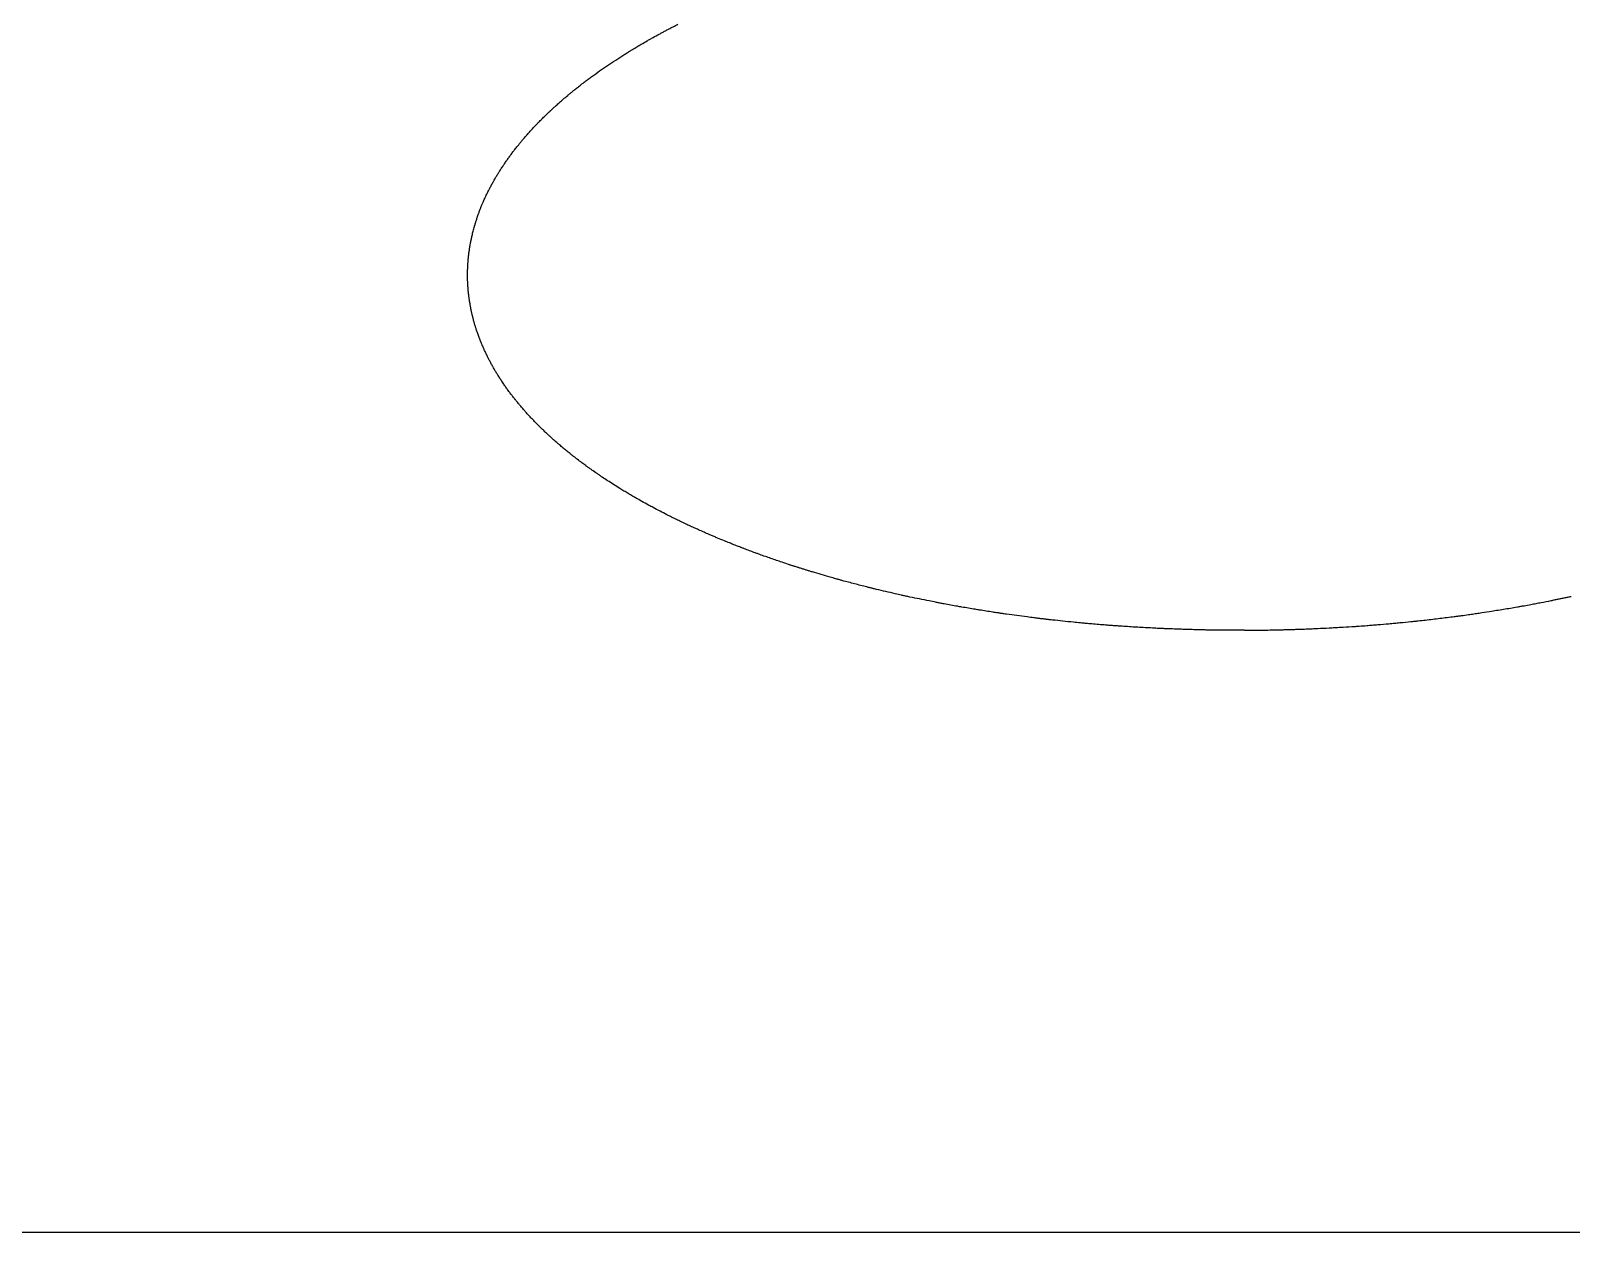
# Model space of a CAD drawing. Header units: millimetres. Extents: x 89860 to 502050, y -351975 to 882300.
# Drawn here: x 362976.797 to 362979.054, y -276691.086 to -276689.325 of the extents above; entities that cross this region are included whole.
import ezdxf

# ---------------------------------------------------------------- set-up
doc = ezdxf.new("R2010")
doc.units = ezdxf.units.MM
doc.header["$LTSCALE"] = 150
doc.layers.add('-----20 General Symbol', color=3, linetype='Continuous')
doc.layers.add('-----29 Cable Schedule', color=1, linetype='Continuous')

# ---------------------------------------------------------------- blocks, each defined once
blk = doc.blocks.new('A$C93139d4c')
at = {"layer": '-----20 General Symbol'}
for points, knots in [([(-30944.6174, -18778.6899), (-30944.6116, -18778.6865), (-30944.6059, -18778.6832), (-30944.5971, -18778.6782), (-30944.5942, -18778.6765), (-30944.5884, -18778.6732), (-30944.5854, -18778.6715), (-30944.5825, -18778.6699)], [0, 0, 0, 0, 0.5, 0.5, 0.75, 0.75, 1, 1, 1, 1]), ([(-30944.5825, -18778.6699), (-30944.5766, -18778.6666), (-30944.5706, -18778.6634), (-30944.5616, -18778.6585), (-30944.5586, -18778.6569), (-30944.5526, -18778.6536), (-30944.5496, -18778.652), (-30944.5466, -18778.6504)], [0, 0, 0, 0, 0.5, 0.5, 0.75, 0.75, 1, 1, 1, 1]), ([(-30944.5466, -18778.6504), (-30944.5436, -18778.6488), (-30944.5405, -18778.6472), (-30944.5327, -18778.6432), (-30944.5282, -18778.6408), (-30944.519, -18778.636), (-30944.5144, -18778.6336), (-30944.5098, -18778.6312)], [0, 0, 0, 0, 0.249996, 0.249996, 0.624995, 0.624995, 1, 1, 1, 1]), ([(-30944.716, -18778.752), (-30944.7081, -18778.7467), (-30944.7002, -18778.7414), (-30944.6882, -18778.7335), (-30944.6841, -18778.7309), (-30944.676, -18778.7257), (-30944.672, -18778.723), (-30944.6679, -18778.7204)], [0, 0, 0, 0, 0.499979, 0.499979, 0.749988, 0.749988, 1, 1, 1, 1]), ([(-30944.6679, -18778.7204), (-30944.6665, -18778.7196), (-30944.6651, -18778.7187), (-30944.6617, -18778.7166), (-30944.6596, -18778.7153), (-30944.6555, -18778.7127), (-30944.6534, -18778.7114), (-30944.6513, -18778.7102)], [0, 0, 0, 0, 0.25, 0.25, 0.625, 0.625, 1, 1, 1, 1]), ([(-30944.6513, -18778.7102), (-30944.6485, -18778.7085), (-30944.6456, -18778.7068), (-30944.6385, -18778.7026), (-30944.6343, -18778.7), (-30944.6259, -18778.695), (-30944.6216, -18778.6924), (-30944.6174, -18778.6899)], [0, 0, 0, 0, 0.249998, 0.249998, 0.624997, 0.624997, 1, 1, 1, 1]), ([(-30944.7619, -18778.7844), (-30944.7543, -18778.779), (-30944.7468, -18778.7735), (-30944.7354, -18778.7654), (-30944.7315, -18778.7627), (-30944.7238, -18778.7574), (-30944.7199, -18778.7547), (-30944.716, -18778.752)], [0, 0, 0, 0, 0.499973, 0.499973, 0.749983, 0.749983, 1, 1, 1, 1]), ([(-30944.8192, -18778.8285), (-30944.8169, -18778.8267), (-30944.8145, -18778.8248), (-30944.8086, -18778.8202), (-30944.8051, -18778.8174), (-30944.7981, -18778.8118), (-30944.7946, -18778.809), (-30944.7911, -18778.8062)], [0, 0, 0, 0, 0.25, 0.25, 0.625, 0.625, 1, 1, 1, 1]), ([(-30944.7911, -18778.8062), (-30944.7899, -18778.8053), (-30944.7887, -18778.8044), (-30944.7856, -18778.8021), (-30944.7838, -18778.8007), (-30944.7802, -18778.7979), (-30944.7784, -18778.7965), (-30944.7766, -18778.7952)], [0, 0, 0, 0, 0.25, 0.25, 0.625, 0.625, 1, 1, 1, 1]), ([(-30944.7766, -18778.7952), (-30944.7754, -18778.7943), (-30944.7741, -18778.7934), (-30944.7711, -18778.7911), (-30944.7692, -18778.7898), (-30944.7656, -18778.7871), (-30944.7637, -18778.7857), (-30944.7619, -18778.7844)], [0, 0, 0, 0, 0.25, 0.25, 0.625, 0.625, 1, 1, 1, 1]), ([(-30944.8593, -18778.8627), (-30944.8582, -18778.8618), (-30944.8571, -18778.8608), (-30944.8544, -18778.8584), (-30944.8528, -18778.8569), (-30944.8495, -18778.854), (-30944.8479, -18778.8526), (-30944.8462, -18778.8512)], [0, 0, 0, 0, 0.25, 0.25, 0.625, 0.625, 1, 1, 1, 1]), ([(-30944.8462, -18778.8512), (-30944.8418, -18778.8474), (-30944.8373, -18778.8436), (-30944.8305, -18778.838), (-30944.8283, -18778.8361), (-30944.8237, -18778.8323), (-30944.8215, -18778.8304), (-30944.8192, -18778.8285)], [0, 0, 0, 0, 0.5, 0.5, 0.75, 0.75, 1, 1, 1, 1]), ([(-30944.9088, -18778.9092), (-30944.9078, -18778.9082), (-30944.9068, -18778.9072), (-30944.9043, -18778.9048), (-30944.9028, -18778.9033), (-30944.8998, -18778.9003), (-30944.8983, -18778.8989), (-30944.8968, -18778.8974)], [0, 0, 0, 0, 0.25, 0.25, 0.625, 0.625, 1, 1, 1, 1]), ([(-30944.8968, -18778.8974), (-30944.8958, -18778.8964), (-30944.8948, -18778.8955), (-30944.8922, -18778.8931), (-30944.8907, -18778.8916), (-30944.8877, -18778.8887), (-30944.8861, -18778.8873), (-30944.8846, -18778.8858)], [0, 0, 0, 0, 0.25, 0.25, 0.625, 0.625, 1, 1, 1, 1]), ([(-30944.8846, -18778.8858), (-30944.8836, -18778.8849), (-30944.8825, -18778.8839), (-30944.8799, -18778.8815), (-30944.8784, -18778.8801), (-30944.8752, -18778.8772), (-30944.8737, -18778.8757), (-30944.8721, -18778.8743)], [0, 0, 0, 0, 0.25, 0.25, 0.625, 0.625, 1, 1, 1, 1]), ([(-30944.8721, -18778.8743), (-30944.871, -18778.8733), (-30944.87, -18778.8724), (-30944.8673, -18778.8699), (-30944.8657, -18778.8685), (-30944.8625, -18778.8656), (-30944.8609, -18778.8642), (-30944.8593, -18778.8627)], [0, 0, 0, 0, 0.25, 0.25, 0.625, 0.625, 1, 1, 1, 1]), ([(-30944.9536, -18778.957), (-30944.9527, -18778.956), (-30944.9518, -18778.955), (-30944.9495, -18778.9525), (-30944.9482, -18778.9509), (-30944.9455, -18778.9479), (-30944.9442, -18778.9464), (-30944.9428, -18778.9449)], [0, 0, 0, 0, 0.25, 0.25, 0.625, 0.625, 1, 1, 1, 1]), ([(-30944.9428, -18778.9449), (-30944.9419, -18778.9439), (-30944.941, -18778.9429), (-30944.9387, -18778.9404), (-30944.9373, -18778.9389), (-30944.9346, -18778.9359), (-30944.9332, -18778.9343), (-30944.9318, -18778.9328)], [0, 0, 0, 0, 0.25, 0.25, 0.625, 0.625, 1, 1, 1, 1]), ([(-30944.9318, -18778.9328), (-30944.9308, -18778.9319), (-30944.9299, -18778.9309), (-30944.9275, -18778.9284), (-30944.9261, -18778.9269), (-30944.9233, -18778.924), (-30944.9218, -18778.9225), (-30944.9204, -18778.921)], [0, 0, 0, 0, 0.25, 0.25, 0.625, 0.625, 1, 1, 1, 1]), ([(-30944.9204, -18778.921), (-30944.9195, -18778.92), (-30944.9185, -18778.9191), (-30944.9161, -18778.9166), (-30944.9146, -18778.9151), (-30944.9117, -18778.9122), (-30944.9102, -18778.9107), (-30944.9088, -18778.9092)], [0, 0, 0, 0, 0.25, 0.25, 0.625, 0.625, 1, 1, 1, 1]), ([(-30944.984, -18778.9934), (-30944.9807, -18778.9894), (-30944.9774, -18778.9853), (-30944.9724, -18778.9792), (-30944.9707, -18778.9772), (-30944.9674, -18778.9731), (-30944.9657, -18778.9711), (-30944.964, -18778.969)], [0, 0, 0, 0, 0.5, 0.5, 0.75, 0.75, 1, 1, 1, 1]), ([(-30944.964, -18778.969), (-30944.9632, -18778.968), (-30944.9623, -18778.967), (-30944.9601, -18778.9645), (-30944.9588, -18778.963), (-30944.9562, -18778.96), (-30944.9549, -18778.9585), (-30944.9536, -18778.957)], [0, 0, 0, 0, 0.25, 0.25, 0.625, 0.625, 1, 1, 1, 1]), ([(-30945.0203, -18779.0432), (-30945.0196, -18779.0422), (-30945.0189, -18779.0411), (-30945.0171, -18779.0385), (-30945.016, -18779.0369), (-30945.0138, -18779.0338), (-30945.0128, -18779.0322), (-30945.0117, -18779.0306)], [0, 0, 0, 0, 0.25, 0.25, 0.625, 0.625, 1, 1, 1, 1]), ([(-30945.0117, -18779.0306), (-30945.0109, -18779.0296), (-30945.0102, -18779.0285), (-30945.0083, -18779.0259), (-30945.0072, -18779.0244), (-30945.005, -18779.0212), (-30945.0039, -18779.0196), (-30945.0028, -18779.0181)], [0, 0, 0, 0, 0.25, 0.25, 0.625, 0.625, 1, 1, 1, 1]), ([(-30945.0028, -18779.0181), (-30945.002, -18779.017), (-30945.0012, -18779.016), (-30944.9993, -18779.0134), (-30944.9981, -18779.0119), (-30944.9958, -18779.0088), (-30944.9947, -18779.0073), (-30944.9935, -18779.0057)], [0, 0, 0, 0, 0.25, 0.25, 0.625, 0.625, 1, 1, 1, 1]), ([(-30944.9935, -18779.0057), (-30944.9927, -18779.0047), (-30944.9919, -18779.0037), (-30944.99, -18779.0011), (-30944.9888, -18778.9996), (-30944.9864, -18778.9965), (-30944.9852, -18778.995), (-30944.984, -18778.9934)], [0, 0, 0, 0, 0.25, 0.25, 0.625, 0.625, 1, 1, 1, 1]), ([(-30945.0515, -18779.0937), (-30945.0509, -18779.0927), (-30945.0502, -18779.0916), (-30945.0487, -18779.0889), (-30945.0478, -18779.0873), (-30945.046, -18779.0841), (-30945.045, -18779.0825), (-30945.0441, -18779.0809)], [0, 0, 0, 0, 0.25, 0.25, 0.625, 0.625, 1, 1, 1, 1]), ([(-30945.0441, -18779.0809), (-30945.0435, -18779.0799), (-30945.0428, -18779.0788), (-30945.0412, -18779.0762), (-30945.0403, -18779.0746), (-30945.0384, -18779.0715), (-30945.0374, -18779.0699), (-30945.0365, -18779.0683)], [0, 0, 0, 0, 0.25, 0.25, 0.625, 0.625, 1, 1, 1, 1]), ([(-30945.0365, -18779.0683), (-30945.0358, -18779.0673), (-30945.0352, -18779.0663), (-30945.0335, -18779.0636), (-30945.0325, -18779.0621), (-30945.0305, -18779.0589), (-30945.0295, -18779.0574), (-30945.0286, -18779.0558)], [0, 0, 0, 0, 0.25, 0.25, 0.625, 0.625, 1, 1, 1, 1]), ([(-30945.0286, -18779.0558), (-30945.0279, -18779.0547), (-30945.0272, -18779.0537), (-30945.0255, -18779.0511), (-30945.0244, -18779.0495), (-30945.0224, -18779.0464), (-30945.0213, -18779.0448), (-30945.0203, -18779.0432)], [0, 0, 0, 0, 0.25, 0.25, 0.625, 0.625, 1, 1, 1, 1]), ([(-30945.0774, -18779.1452), (-30945.0754, -18779.1409), (-30945.0735, -18779.1366), (-30945.0703, -18779.1301), (-30945.0693, -18779.128), (-30945.0672, -18779.1237), (-30945.0661, -18779.1215), (-30945.0651, -18779.1193)], [0, 0, 0, 0, 0.5, 0.5, 0.75, 0.75, 1, 1, 1, 1]), ([(-30945.0651, -18779.1193), (-30945.0645, -18779.1183), (-30945.064, -18779.1172), (-30945.0626, -18779.1145), (-30945.0618, -18779.1129), (-30945.0601, -18779.1097), (-30945.0593, -18779.1081), (-30945.0584, -18779.1065)], [0, 0, 0, 0, 0.25, 0.25, 0.625, 0.625, 1, 1, 1, 1]), ([(-30945.0584, -18779.1065), (-30945.0578, -18779.1055), (-30945.0573, -18779.1044), (-30945.0558, -18779.1017), (-30945.0549, -18779.1001), (-30945.0532, -18779.0969), (-30945.0523, -18779.0953), (-30945.0515, -18779.0937)], [0, 0, 0, 0, 0.25, 0.25, 0.625, 0.625, 1, 1, 1, 1]), ([(-30945.0934, -18779.1844), (-30945.093, -18779.1833), (-30945.0926, -18779.1822), (-30945.0915, -18779.1795), (-30945.0909, -18779.1779), (-30945.0897, -18779.1746), (-30945.089, -18779.173), (-30945.0884, -18779.1713)], [0, 0, 0, 0, 0.25, 0.25, 0.625, 0.625, 1, 1, 1, 1]), ([(-30945.0884, -18779.1713), (-30945.088, -18779.1703), (-30945.0875, -18779.1692), (-30945.0864, -18779.1664), (-30945.0858, -18779.1648), (-30945.0844, -18779.1615), (-30945.0838, -18779.1599), (-30945.0831, -18779.1583)], [0, 0, 0, 0, 0.25, 0.25, 0.625, 0.625, 1, 1, 1, 1]), ([(-30945.0831, -18779.1583), (-30945.0826, -18779.1572), (-30945.0822, -18779.1561), (-30945.081, -18779.1534), (-30945.0803, -18779.1518), (-30945.0789, -18779.1485), (-30945.0781, -18779.1469), (-30945.0774, -18779.1452)], [0, 0, 0, 0, 0.25, 0.25, 0.625, 0.625, 1, 1, 1, 1]), ([(-30945.1063, -18779.224), (-30945.106, -18779.223), (-30945.1056, -18779.2219), (-30945.1048, -18779.2192), (-30945.1043, -18779.2175), (-30945.1033, -18779.2143), (-30945.1028, -18779.2126), (-30945.1023, -18779.211)], [0, 0, 0, 0, 0.25, 0.25, 0.625, 0.625, 1, 1, 1, 1]), ([(-30945.1023, -18779.211), (-30945.102, -18779.2099), (-30945.1016, -18779.2088), (-30945.1007, -18779.206), (-30945.1002, -18779.2044), (-30945.0991, -18779.201), (-30945.0986, -18779.1994), (-30945.098, -18779.1977)], [0, 0, 0, 0, 0.25, 0.25, 0.625, 0.625, 1, 1, 1, 1]), ([(-30945.098, -18779.1977), (-30945.0976, -18779.1966), (-30945.0973, -18779.1955), (-30945.0963, -18779.1927), (-30945.0957, -18779.191), (-30945.0946, -18779.1877), (-30945.094, -18779.1861), (-30945.0934, -18779.1844)], [0, 0, 0, 0, 0.25, 0.25, 0.625, 0.625, 1, 1, 1, 1]), ([(-30945.116, -18779.2642), (-30945.1158, -18779.2631), (-30945.1155, -18779.262), (-30945.1149, -18779.2592), (-30945.1146, -18779.2575), (-30945.1139, -18779.2542), (-30945.1135, -18779.2526), (-30945.1131, -18779.2509)], [0, 0, 0, 0, 0.25, 0.25, 0.625, 0.625, 1, 1, 1, 1]), ([(-30945.1131, -18779.2509), (-30945.112, -18779.2464), (-30945.111, -18779.2419), (-30945.1092, -18779.2352), (-30945.1086, -18779.233), (-30945.1075, -18779.2285), (-30945.1069, -18779.2263), (-30945.1063, -18779.224)], [0, 0, 0, 0, 0.5, 0.5, 0.75, 0.75, 1, 1, 1, 1]), ([(-30945.1241, -18779.3183), (-30945.1239, -18779.3172), (-30945.1238, -18779.3161), (-30945.1235, -18779.3133), (-30945.1233, -18779.3116), (-30945.123, -18779.3082), (-30945.1228, -18779.3065), (-30945.1226, -18779.3048)], [0, 0, 0, 0, 0.25, 0.25, 0.625, 0.625, 1, 1, 1, 1]), ([(-30945.1226, -18779.3048), (-30945.1224, -18779.3037), (-30945.1223, -18779.3025), (-30945.1219, -18779.2997), (-30945.1217, -18779.298), (-30945.1212, -18779.2947), (-30945.121, -18779.293), (-30945.1208, -18779.2913)], [0, 0, 0, 0, 0.25, 0.25, 0.625, 0.625, 1, 1, 1, 1]), ([(-30945.1208, -18779.2913), (-30945.1206, -18779.2901), (-30945.1204, -18779.289), (-30945.12, -18779.2862), (-30945.1197, -18779.2845), (-30945.1191, -18779.2811), (-30945.1188, -18779.2794), (-30945.1186, -18779.2777)], [0, 0, 0, 0, 0.25, 0.25, 0.625, 0.625, 1, 1, 1, 1]), ([(-30945.1186, -18779.2777), (-30945.1184, -18779.2766), (-30945.1181, -18779.2755), (-30945.1176, -18779.2726), (-30945.1173, -18779.271), (-30945.1167, -18779.2676), (-30945.1163, -18779.2659), (-30945.116, -18779.2642)], [0, 0, 0, 0, 0.25, 0.25, 0.625, 0.625, 1, 1, 1, 1]), ([(-30945.1263, -18779.3591), (-30945.1262, -18779.358), (-30945.1262, -18779.3569), (-30945.1261, -18779.3541), (-30945.1261, -18779.3524), (-30945.126, -18779.349), (-30945.126, -18779.3473), (-30945.1259, -18779.3456)], [0, 0, 0, 0, 0.25, 0.25, 0.625, 0.625, 1, 1, 1, 1]), ([(-30945.1259, -18779.3456), (-30945.1259, -18779.3445), (-30945.1258, -18779.3433), (-30945.1257, -18779.3405), (-30945.1256, -18779.3387), (-30945.1254, -18779.3353), (-30945.1253, -18779.3336), (-30945.1252, -18779.3319)], [0, 0, 0, 0, 0.25, 0.25, 0.625, 0.625, 1, 1, 1, 1]), ([(-30945.1252, -18779.3319), (-30945.1251, -18779.3307), (-30945.125, -18779.3296), (-30945.1248, -18779.3268), (-30945.1246, -18779.3251), (-30945.1243, -18779.3217), (-30945.1242, -18779.32), (-30945.1241, -18779.3183)], [0, 0, 0, 0, 0.25, 0.25, 0.625, 0.625, 1, 1, 1, 1]), ([(-30945.1263, -18779.3729), (-30945.1263, -18779.3718), (-30945.1263, -18779.3706), (-30945.1263, -18779.3678), (-30945.1263, -18779.366), (-30945.1263, -18779.3626), (-30945.1263, -18779.3609), (-30945.1263, -18779.3591)], [0, 0, 0, 0, 0.25, 0.25, 0.625, 0.625, 1, 1, 1, 1]), ([(-30945.1259, -18779.3867), (-30945.126, -18779.3855), (-30945.126, -18779.3844), (-30945.1261, -18779.3815), (-30945.1261, -18779.3798), (-30945.1262, -18779.3764), (-30945.1262, -18779.3746), (-30945.1263, -18779.3729)], [0, 0, 0, 0, 0.25, 0.25, 0.625, 0.625, 1, 1, 1, 1]), ([(-30945.1252, -18779.4002), (-30945.1253, -18779.399), (-30945.1253, -18779.3979), (-30945.1255, -18779.3951), (-30945.1256, -18779.3934), (-30945.1257, -18779.3901), (-30945.1258, -18779.3884), (-30945.1259, -18779.3867)], [0, 0, 0, 0, 0.25, 0.25, 0.625, 0.625, 1, 1, 1, 1]), ([(-30945.1241, -18779.4139), (-30945.1242, -18779.4128), (-30945.1243, -18779.4116), (-30945.1245, -18779.4088), (-30945.1246, -18779.407), (-30945.1249, -18779.4036), (-30945.1251, -18779.4019), (-30945.1252, -18779.4002)], [0, 0, 0, 0, 0.25, 0.25, 0.625, 0.625, 1, 1, 1, 1]), ([(-30945.1226, -18779.4274), (-30945.1227, -18779.4263), (-30945.1228, -18779.4252), (-30945.1231, -18779.4224), (-30945.1233, -18779.4207), (-30945.1237, -18779.4173), (-30945.1239, -18779.4156), (-30945.1241, -18779.4139)], [0, 0, 0, 0, 0.25, 0.25, 0.625, 0.625, 1, 1, 1, 1]), ([(-30945.1208, -18779.4409), (-30945.1209, -18779.4398), (-30945.1211, -18779.4386), (-30945.1215, -18779.4358), (-30945.1217, -18779.4341), (-30945.1221, -18779.4308), (-30945.1224, -18779.4291), (-30945.1226, -18779.4274)], [0, 0, 0, 0, 0.25, 0.25, 0.625, 0.625, 1, 1, 1, 1]), ([(-30945.1186, -18779.4544), (-30945.1188, -18779.4532), (-30945.1189, -18779.4521), (-30945.1194, -18779.4493), (-30945.1197, -18779.4476), (-30945.1202, -18779.4443), (-30945.1205, -18779.4426), (-30945.1208, -18779.4409)], [0, 0, 0, 0, 0.25, 0.25, 0.625, 0.625, 1, 1, 1, 1]), ([(-30945.116, -18779.4678), (-30945.1162, -18779.4667), (-30945.1165, -18779.4656), (-30945.117, -18779.4628), (-30945.1173, -18779.4611), (-30945.1179, -18779.4577), (-30945.1183, -18779.456), (-30945.1186, -18779.4544)], [0, 0, 0, 0, 0.25, 0.25, 0.625, 0.625, 1, 1, 1, 1]), ([(-30945.1131, -18779.481), (-30945.1134, -18779.4799), (-30945.1136, -18779.4788), (-30945.1142, -18779.4761), (-30945.1146, -18779.4744), (-30945.1153, -18779.4711), (-30945.1157, -18779.4695), (-30945.116, -18779.4678)], [0, 0, 0, 0, 0.25, 0.25, 0.625, 0.625, 1, 1, 1, 1]), ([(-30945.1099, -18779.4945), (-30945.1101, -18779.4933), (-30945.1104, -18779.4922), (-30945.1111, -18779.4894), (-30945.1115, -18779.4877), (-30945.1123, -18779.4844), (-30945.1127, -18779.4827), (-30945.1131, -18779.481)], [0, 0, 0, 0, 0.25, 0.25, 0.625, 0.625, 1, 1, 1, 1]), ([(-30945.1063, -18779.5077), (-30945.1066, -18779.5066), (-30945.1069, -18779.5055), (-30945.1076, -18779.5027), (-30945.1081, -18779.5011), (-30945.109, -18779.4978), (-30945.1094, -18779.4961), (-30945.1099, -18779.4945)], [0, 0, 0, 0, 0.25, 0.25, 0.625, 0.625, 1, 1, 1, 1]), ([(-30945.1023, -18779.5208), (-30945.1027, -18779.5197), (-30945.103, -18779.5186), (-30945.1038, -18779.5159), (-30945.1043, -18779.5142), (-30945.1053, -18779.511), (-30945.1058, -18779.5093), (-30945.1063, -18779.5077)], [0, 0, 0, 0, 0.25, 0.25, 0.625, 0.625, 1, 1, 1, 1]), ([(-30945.0934, -18779.5469), (-30945.0942, -18779.5447), (-30945.0949, -18779.5426), (-30945.0969, -18779.5371), (-30945.098, -18779.5339), (-30945.1002, -18779.5274), (-30945.1012, -18779.5241), (-30945.1023, -18779.5208)], [0, 0, 0, 0, 0.249994, 0.249994, 0.624993, 0.624993, 1, 1, 1, 1]), ([(-30945.0884, -18779.5598), (-30945.0888, -18779.5587), (-30945.0892, -18779.5577), (-30945.0903, -18779.555), (-30945.0909, -18779.5534), (-30945.0921, -18779.5501), (-30945.0928, -18779.5485), (-30945.0934, -18779.5469)], [0, 0, 0, 0, 0.25, 0.25, 0.625, 0.625, 1, 1, 1, 1]), ([(-30945.0831, -18779.5727), (-30945.0835, -18779.5716), (-30945.084, -18779.5706), (-30945.0851, -18779.5679), (-30945.0858, -18779.5663), (-30945.0871, -18779.563), (-30945.0878, -18779.5614), (-30945.0884, -18779.5598)], [0, 0, 0, 0, 0.25, 0.25, 0.625, 0.625, 1, 1, 1, 1]), ([(-30945.0774, -18779.5856), (-30945.0779, -18779.5845), (-30945.0784, -18779.5835), (-30945.0796, -18779.5808), (-30945.0803, -18779.5792), (-30945.0817, -18779.5759), (-30945.0824, -18779.5743), (-30945.0831, -18779.5727)], [0, 0, 0, 0, 0.25, 0.25, 0.625, 0.625, 1, 1, 1, 1]), ([(-30945.0714, -18779.5985), (-30945.0719, -18779.5974), (-30945.0724, -18779.5963), (-30945.0737, -18779.5937), (-30945.0744, -18779.592), (-30945.0759, -18779.5888), (-30945.0767, -18779.5872), (-30945.0774, -18779.5856)], [0, 0, 0, 0, 0.25, 0.25, 0.625, 0.625, 1, 1, 1, 1]), ([(-30945.0651, -18779.6114), (-30945.0656, -18779.6103), (-30945.0662, -18779.6092), (-30945.0675, -18779.6065), (-30945.0683, -18779.6049), (-30945.0699, -18779.6017), (-30945.0706, -18779.6001), (-30945.0714, -18779.5985)], [0, 0, 0, 0, 0.25, 0.25, 0.625, 0.625, 1, 1, 1, 1]), ([(-30945.0584, -18779.624), (-30945.059, -18779.6229), (-30945.0595, -18779.6219), (-30945.0609, -18779.6192), (-30945.0618, -18779.6177), (-30945.0634, -18779.6145), (-30945.0643, -18779.6129), (-30945.0651, -18779.6114)], [0, 0, 0, 0, 0.25, 0.25, 0.625, 0.625, 1, 1, 1, 1]), ([(-30945.0515, -18779.6366), (-30945.052, -18779.6355), (-30945.0526, -18779.6345), (-30945.0541, -18779.6319), (-30945.0549, -18779.6303), (-30945.0567, -18779.6271), (-30945.0576, -18779.6256), (-30945.0584, -18779.624)], [0, 0, 0, 0, 0.25, 0.25, 0.625, 0.625, 1, 1, 1, 1]), ([(-30945.0441, -18779.6492), (-30945.0447, -18779.6481), (-30945.0453, -18779.6471), (-30945.0469, -18779.6445), (-30945.0478, -18779.6429), (-30945.0496, -18779.6397), (-30945.0505, -18779.6382), (-30945.0515, -18779.6366)], [0, 0, 0, 0, 0.25, 0.25, 0.625, 0.625, 1, 1, 1, 1]), ([(-30945.0365, -18779.6615), (-30945.0371, -18779.6605), (-30945.0377, -18779.6595), (-30945.0393, -18779.6569), (-30945.0403, -18779.6553), (-30945.0422, -18779.6523), (-30945.0432, -18779.6507), (-30945.0441, -18779.6492)], [0, 0, 0, 0, 0.25, 0.25, 0.625, 0.625, 1, 1, 1, 1]), ([(-30945.0203, -18779.6864), (-30945.0217, -18779.6844), (-30945.023, -18779.6823), (-30945.0264, -18779.6771), (-30945.0285, -18779.674), (-30945.0325, -18779.6678), (-30945.0345, -18779.6646), (-30945.0365, -18779.6615)], [0, 0, 0, 0, 0.249997, 0.249997, 0.624997, 0.624997, 1, 1, 1, 1]), ([(-30945.0028, -18779.7108), (-30945.0042, -18779.7088), (-30945.0057, -18779.7067), (-30945.0094, -18779.7017), (-30945.0116, -18779.6986), (-30945.0159, -18779.6925), (-30945.0181, -18779.6895), (-30945.0203, -18779.6864)], [0, 0, 0, 0, 0.249998, 0.249998, 0.624997, 0.624997, 1, 1, 1, 1]), ([(-30944.9935, -18779.7229), (-30944.9943, -18779.7218), (-30944.9951, -18779.7208), (-30944.997, -18779.7183), (-30944.9981, -18779.7168), (-30945.0004, -18779.7138), (-30945.0016, -18779.7123), (-30945.0028, -18779.7108)], [0, 0, 0, 0, 0.25, 0.25, 0.625, 0.625, 1, 1, 1, 1]), ([(-30944.984, -18779.7349), (-30944.9848, -18779.7339), (-30944.9856, -18779.7329), (-30944.9876, -18779.7304), (-30944.9888, -18779.7289), (-30944.9912, -18779.7259), (-30944.9923, -18779.7244), (-30944.9935, -18779.7229)], [0, 0, 0, 0, 0.25, 0.25, 0.625, 0.625, 1, 1, 1, 1]), ([(-30944.9742, -18779.7469), (-30944.975, -18779.7459), (-30944.9758, -18779.7449), (-30944.9779, -18779.7424), (-30944.9791, -18779.7409), (-30944.9816, -18779.7379), (-30944.9828, -18779.7364), (-30944.984, -18779.7349)], [0, 0, 0, 0, 0.25, 0.25, 0.625, 0.625, 1, 1, 1, 1]), ([(-30944.9536, -18779.7707), (-30944.9553, -18779.7688), (-30944.957, -18779.7668), (-30944.9614, -18779.7618), (-30944.9639, -18779.7588), (-30944.9691, -18779.7529), (-30944.9716, -18779.7499), (-30944.9742, -18779.7469)], [0, 0, 0, 0, 0.249999, 0.249999, 0.624999, 0.624999, 1, 1, 1, 1]), ([(-30944.9428, -18779.7825), (-30944.9437, -18779.7815), (-30944.9446, -18779.7805), (-30944.9469, -18779.7781), (-30944.9482, -18779.7766), (-30944.9509, -18779.7737), (-30944.9522, -18779.7722), (-30944.9536, -18779.7707)], [0, 0, 0, 0, 0.25, 0.25, 0.625, 0.625, 1, 1, 1, 1]), ([(-30944.9204, -18779.8058), (-30944.9223, -18779.8038), (-30944.9242, -18779.8019), (-30944.9289, -18779.797), (-30944.9317, -18779.7941), (-30944.9372, -18779.7883), (-30944.94, -18779.7854), (-30944.9428, -18779.7825)], [0, 0, 0, 0, 0.249999, 0.249999, 0.624999, 0.624999, 1, 1, 1, 1]), ([(-30944.9088, -18779.8172), (-30944.9097, -18779.8163), (-30944.9107, -18779.8153), (-30944.9131, -18779.8129), (-30944.9146, -18779.8115), (-30944.9175, -18779.8086), (-30944.919, -18779.8072), (-30944.9204, -18779.8058)], [0, 0, 0, 0, 0.25, 0.25, 0.625, 0.625, 1, 1, 1, 1]), ([(-30944.8846, -18779.84), (-30944.8866, -18779.8381), (-30944.8886, -18779.8362), (-30944.8937, -18779.8314), (-30944.8967, -18779.8286), (-30944.9027, -18779.8229), (-30944.9057, -18779.8201), (-30944.9088, -18779.8172)], [0, 0, 0, 0, 0.25, 0.25, 0.625, 0.625, 1, 1, 1, 1]), ([(-30944.8721, -18779.8512), (-30944.8731, -18779.8502), (-30944.8742, -18779.8493), (-30944.8768, -18779.847), (-30944.8784, -18779.8456), (-30944.8815, -18779.8428), (-30944.883, -18779.8414), (-30944.8846, -18779.84)], [0, 0, 0, 0, 0.25, 0.25, 0.625, 0.625, 1, 1, 1, 1]), ([(-30944.8593, -18779.8624), (-30944.8604, -18779.8614), (-30944.8614, -18779.8605), (-30944.8641, -18779.8582), (-30944.8657, -18779.8568), (-30944.8689, -18779.854), (-30944.8705, -18779.8526), (-30944.8721, -18779.8512)], [0, 0, 0, 0, 0.25, 0.25, 0.625, 0.625, 1, 1, 1, 1]), ([(-30944.8462, -18779.8736), (-30944.8473, -18779.8727), (-30944.8484, -18779.8717), (-30944.8511, -18779.8694), (-30944.8528, -18779.868), (-30944.856, -18779.8652), (-30944.8577, -18779.8638), (-30944.8593, -18779.8624)], [0, 0, 0, 0, 0.25, 0.25, 0.625, 0.625, 1, 1, 1, 1]), ([(-30944.8192, -18779.8955), (-30944.8215, -18779.8937), (-30944.8238, -18779.8918), (-30944.8294, -18779.8873), (-30944.8328, -18779.8846), (-30944.8395, -18779.8791), (-30944.8429, -18779.8763), (-30944.8462, -18779.8736)], [0, 0, 0, 0, 0.249996, 0.249996, 0.624994, 0.624994, 1, 1, 1, 1]), ([(-30944.7911, -18779.9171), (-30944.7958, -18779.9135), (-30944.8004, -18779.9099), (-30944.8075, -18779.9045), (-30944.8098, -18779.9027), (-30944.8145, -18779.8991), (-30944.8169, -18779.8973), (-30944.8192, -18779.8955)], [0, 0, 0, 0, 0.5, 0.5, 0.75, 0.75, 1, 1, 1, 1]), ([(-30944.7766, -18779.9278), (-30944.7778, -18779.9269), (-30944.779, -18779.926), (-30944.782, -18779.9238), (-30944.7838, -18779.9224), (-30944.7875, -18779.9198), (-30944.7893, -18779.9184), (-30944.7911, -18779.9171)], [0, 0, 0, 0, 0.25, 0.25, 0.625, 0.625, 1, 1, 1, 1]), ([(-30944.7469, -18779.9488), (-30944.7518, -18779.9453), (-30944.7567, -18779.9418), (-30944.7642, -18779.9365), (-30944.7667, -18779.9348), (-30944.7716, -18779.9313), (-30944.7741, -18779.9295), (-30944.7766, -18779.9278)], [0, 0, 0, 0, 0.5, 0.5, 0.75, 0.75, 1, 1, 1, 1]), ([(-30944.716, -18779.9694), (-30944.7212, -18779.9659), (-30944.7263, -18779.9625), (-30944.734, -18779.9574), (-30944.7366, -18779.9557), (-30944.7417, -18779.9522), (-30944.7443, -18779.9505), (-30944.7469, -18779.9488)], [0, 0, 0, 0, 0.5, 0.5, 0.75, 0.75, 1, 1, 1, 1]), ([(-30944.6679, -18779.9997), (-30944.672, -18779.9972), (-30944.676, -18779.9947), (-30944.6862, -18779.9884), (-30944.6922, -18779.9846), (-30944.7042, -18779.977), (-30944.7101, -18779.9732), (-30944.716, -18779.9694)], [0, 0, 0, 0, 0.249989, 0.249989, 0.624981, 0.624981, 1, 1, 1, 1]), ([(-30944.6345, -18780.0195), (-30944.6373, -18780.0178), (-30944.6401, -18780.0162), (-30944.6471, -18780.0121), (-30944.6513, -18780.0096), (-30944.6596, -18780.0047), (-30944.6637, -18780.0022), (-30944.6679, -18779.9997)], [0, 0, 0, 0, 0.249996, 0.249996, 0.624995, 0.624995, 1, 1, 1, 1]), ([(-30944.5825, -18780.0482), (-30944.5869, -18780.0459), (-30944.5913, -18780.0435), (-30944.6022, -18780.0375), (-30944.6087, -18780.0339), (-30944.6217, -18780.0267), (-30944.6281, -18780.0231), (-30944.6345, -18780.0195)], [0, 0, 0, 0, 0.249988, 0.249988, 0.624983, 0.624983, 1, 1, 1, 1]), ([(-30944.5284, -18780.0762), (-30944.5329, -18780.0739), (-30944.5375, -18780.0716), (-30944.5488, -18780.0658), (-30944.5556, -18780.0623), (-30944.5691, -18780.0553), (-30944.5758, -18780.0518), (-30944.5825, -18780.0482)], [0, 0, 0, 0, 0.249992, 0.249992, 0.624987, 0.624987, 1, 1, 1, 1]), ([(-30944.4911, -18780.0943), (-30944.4942, -18780.0928), (-30944.4973, -18780.0913), (-30944.5051, -18780.0876), (-30944.5098, -18780.0853), (-30944.5191, -18780.0808), (-30944.5237, -18780.0785), (-30944.5284, -18780.0762)], [0, 0, 0, 0, 0.249998, 0.249998, 0.624998, 0.624998, 1, 1, 1, 1]), ([(-30944.4528, -18780.1119), (-30944.456, -18780.1105), (-30944.4592, -18780.109), (-30944.4672, -18780.1054), (-30944.472, -18780.1032), (-30944.4815, -18780.0988), (-30944.4863, -18780.0965), (-30944.4911, -18780.0943)], [0, 0, 0, 0, 0.249997, 0.249997, 0.624996, 0.624996, 1, 1, 1, 1]), ([(-30944.4334, -18780.1205), (-30944.435, -18780.1198), (-30944.4366, -18780.119), (-30944.4407, -18780.1173), (-30944.4431, -18780.1162), (-30944.448, -18780.1141), (-30944.4504, -18780.113), (-30944.4528, -18780.1119)], [0, 0, 0, 0, 0.25, 0.25, 0.625, 0.625, 1, 1, 1, 1]), ([(-30944.4137, -18780.1293), (-30944.4153, -18780.1285), (-30944.417, -18780.1278), (-30944.4211, -18780.126), (-30944.4235, -18780.1249), (-30944.4284, -18780.1227), (-30944.4309, -18780.1216), (-30944.4334, -18780.1205)], [0, 0, 0, 0, 0.25, 0.25, 0.625, 0.625, 1, 1, 1, 1]), ([(-30944.3737, -18780.1461), (-30944.3803, -18780.1432), (-30944.3869, -18780.1404), (-30944.3969, -18780.1362), (-30944.4003, -18780.1348), (-30944.407, -18780.132), (-30944.4103, -18780.1307), (-30944.4137, -18780.1293)], [0, 0, 0, 0, 0.499999, 0.499999, 0.75, 0.75, 1, 1, 1, 1]), ([(-30944.3533, -18780.1541), (-30944.355, -18780.1534), (-30944.3567, -18780.1527), (-30944.3609, -18780.1511), (-30944.3635, -18780.1501), (-30944.3686, -18780.1481), (-30944.3711, -18780.1471), (-30944.3737, -18780.1461)], [0, 0, 0, 0, 0.25, 0.25, 0.625, 0.625, 1, 1, 1, 1]), ([(-30944.3328, -18780.1623), (-30944.3345, -18780.1616), (-30944.3362, -18780.161), (-30944.3405, -18780.1592), (-30944.343, -18780.1582), (-30944.3482, -18780.1561), (-30944.3507, -18780.1551), (-30944.3533, -18780.1541)], [0, 0, 0, 0, 0.25, 0.25, 0.625, 0.625, 1, 1, 1, 1]), ([(-30944.3119, -18780.1703), (-30944.3137, -18780.1697), (-30944.3154, -18780.169), (-30944.3197, -18780.1673), (-30944.3224, -18780.1663), (-30944.3276, -18780.1643), (-30944.3302, -18780.1633), (-30944.3328, -18780.1623)], [0, 0, 0, 0, 0.25, 0.25, 0.625, 0.625, 1, 1, 1, 1]), ([(-30944.2909, -18780.1781), (-30944.2927, -18780.1774), (-30944.2944, -18780.1768), (-30944.2988, -18780.1752), (-30944.3014, -18780.1742), (-30944.3067, -18780.1723), (-30944.3093, -18780.1713), (-30944.3119, -18780.1703)], [0, 0, 0, 0, 0.25, 0.25, 0.625, 0.625, 1, 1, 1, 1]), ([(-30944.2698, -18780.1861), (-30944.2715, -18780.1854), (-30944.2733, -18780.1847), (-30944.2777, -18780.1831), (-30944.2804, -18780.1821), (-30944.2857, -18780.1801), (-30944.2883, -18780.1791), (-30944.2909, -18780.1781)], [0, 0, 0, 0, 0.25, 0.25, 0.625, 0.625, 1, 1, 1, 1]), ([(-30944.1829, -18780.216), (-30944.1902, -18780.2135), (-30944.1975, -18780.2111), (-30944.2156, -18780.2049), (-30944.2265, -18780.2011), (-30944.2482, -18780.1936), (-30944.259, -18780.1898), (-30944.2698, -18780.1861)], [0, 0, 0, 0, 0.249992, 0.249992, 0.624991, 0.624991, 1, 1, 1, 1]), ([(-30944.1607, -18780.223), (-30944.1625, -18780.2224), (-30944.1644, -18780.2218), (-30944.169, -18780.2203), (-30944.1718, -18780.2195), (-30944.1773, -18780.2177), (-30944.1801, -18780.2169), (-30944.1829, -18780.216)], [0, 0, 0, 0, 0.25, 0.25, 0.625, 0.625, 1, 1, 1, 1]), ([(-30944.1382, -18780.2302), (-30944.1401, -18780.2296), (-30944.142, -18780.229), (-30944.1467, -18780.2275), (-30944.1495, -18780.2266), (-30944.1551, -18780.2248), (-30944.1579, -18780.2239), (-30944.1607, -18780.223)], [0, 0, 0, 0, 0.25, 0.25, 0.625, 0.625, 1, 1, 1, 1]), ([(-30944.1157, -18780.2371), (-30944.1175, -18780.2365), (-30944.1194, -18780.236), (-30944.1241, -18780.2345), (-30944.1269, -18780.2336), (-30944.1326, -18780.2319), (-30944.1354, -18780.231), (-30944.1382, -18780.2302)], [0, 0, 0, 0, 0.25, 0.25, 0.625, 0.625, 1, 1, 1, 1]), ([(-30944.0466, -18780.2572), (-30944.0524, -18780.2555), (-30944.0582, -18780.2539), (-30944.0726, -18780.2497), (-30944.0812, -18780.2472), (-30944.0985, -18780.2422), (-30944.1071, -18780.2397), (-30944.1157, -18780.2371)], [0, 0, 0, 0, 0.249997, 0.249997, 0.624994, 0.624994, 1, 1, 1, 1]), ([(-30944.0233, -18780.2636), (-30944.0252, -18780.2631), (-30944.0272, -18780.2626), (-30944.032, -18780.2612), (-30944.0349, -18780.2604), (-30944.0408, -18780.2588), (-30944.0437, -18780.258), (-30944.0466, -18780.2572)], [0, 0, 0, 0, 0.25, 0.25, 0.625, 0.625, 1, 1, 1, 1]), ([(-30943.9521, -18780.2822), (-30943.958, -18780.2806), (-30943.964, -18780.2791), (-30943.9759, -18780.276), (-30943.9818, -18780.2745), (-30943.9996, -18780.2699), (-30944.0114, -18780.2668), (-30944.0233, -18780.2636)], [0, 0, 0, 0, 0.249997, 0.249997, 0.499994, 0.499994, 1, 1, 1, 1]), ([(-30943.928, -18780.2881), (-30943.93, -18780.2876), (-30943.932, -18780.2871), (-30943.937, -18780.2859), (-30943.94, -18780.2851), (-30943.9461, -18780.2837), (-30943.9491, -18780.2829), (-30943.9521, -18780.2822)], [0, 0, 0, 0, 0.25, 0.25, 0.625, 0.625, 1, 1, 1, 1]), ([(-30943.8546, -18780.3051), (-30943.8608, -18780.3037), (-30943.8669, -18780.3023), (-30943.8822, -18780.2987), (-30943.8914, -18780.2966), (-30943.9097, -18780.2924), (-30943.9188, -18780.2902), (-30943.928, -18780.2881)], [0, 0, 0, 0, 0.249998, 0.249998, 0.624997, 0.624997, 1, 1, 1, 1]), ([(-30943.8299, -18780.3105), (-30943.8319, -18780.31), (-30943.834, -18780.3096), (-30943.8392, -18780.3084), (-30943.8423, -18780.3078), (-30943.8484, -18780.3064), (-30943.8515, -18780.3057), (-30943.8546, -18780.3051)], [0, 0, 0, 0, 0.25, 0.25, 0.625, 0.625, 1, 1, 1, 1]), ([(-30943.7545, -18780.3259), (-30943.7608, -18780.3246), (-30943.7671, -18780.3233), (-30943.7828, -18780.3201), (-30943.7922, -18780.3182), (-30943.8111, -18780.3143), (-30943.8205, -18780.3124), (-30943.8299, -18780.3105)], [0, 0, 0, 0, 0.249999, 0.249999, 0.624998, 0.624998, 1, 1, 1, 1]), ([(-30943.7291, -18780.3308), (-30943.7312, -18780.3303), (-30943.7333, -18780.3299), (-30943.7386, -18780.3289), (-30943.7418, -18780.3283), (-30943.7482, -18780.3271), (-30943.7514, -18780.3265), (-30943.7545, -18780.3259)], [0, 0, 0, 0, 0.25, 0.25, 0.625, 0.625, 1, 1, 1, 1]), ([(-30943.6778, -18780.34), (-30943.682, -18780.3392), (-30943.6863, -18780.3385), (-30943.697, -18780.3365), (-30943.7034, -18780.3354), (-30943.7163, -18780.3331), (-30943.7227, -18780.3319), (-30943.7291, -18780.3308)], [0, 0, 0, 0, 0.249999, 0.249999, 0.624999, 0.624999, 1, 1, 1, 1]), ([(-30943.6258, -18780.3487), (-30943.6302, -18780.348), (-30943.6345, -18780.3473), (-30943.6453, -18780.3455), (-30943.6518, -18780.3444), (-30943.6648, -18780.3422), (-30943.6713, -18780.3411), (-30943.6778, -18780.34)], [0, 0, 0, 0, 0.25, 0.25, 0.625, 0.625, 1, 1, 1, 1]), ([(-30942.131, -18780.3528), (-30942.1243, -18780.3517), (-30942.1175, -18780.3506), (-30942.104, -18780.3484), (-30942.0972, -18780.3473), (-30942.0769, -18780.344), (-30942.0634, -18780.3417), (-30942.0498, -18780.3395)], [0, 0, 0, 0, 0.250001, 0.250001, 0.500001, 0.500001, 1, 1, 1, 1]), ([(-30942.0498, -18780.3395), (-30942.0465, -18780.3389), (-30942.0432, -18780.3383), (-30942.0365, -18780.3371), (-30942.0331, -18780.3365), (-30942.0231, -18780.3347), (-30942.0165, -18780.3335), (-30942.0098, -18780.3323)], [0, 0, 0, 0, 0.25, 0.25, 0.5, 0.5, 1, 1, 1, 1]), ([(-30942.0098, -18780.3323), (-30942.0048, -18780.3313), (-30941.9999, -18780.3304), (-30941.99, -18780.3285), (-30941.985, -18780.3275), (-30941.9702, -18780.3246), (-30941.9603, -18780.3227), (-30941.9504, -18780.3207)], [0, 0, 0, 0, 0.250001, 0.250001, 0.500001, 0.500001, 1, 1, 1, 1]), ([(-30941.9504, -18780.3207), (-30941.9488, -18780.3204), (-30941.9472, -18780.32), (-30941.9439, -18780.3194), (-30941.9423, -18780.319), (-30941.9374, -18780.318), (-30941.9341, -18780.3173), (-30941.9309, -18780.3166)], [0, 0, 0, 0, 0.25, 0.25, 0.5, 0.5, 1, 1, 1, 1]), ([(-30941.9309, -18780.3166), (-30941.9292, -18780.3163), (-30941.9276, -18780.316), (-30941.9243, -18780.3153), (-30941.9227, -18780.315), (-30941.9178, -18780.3141), (-30941.9146, -18780.3134), (-30941.9113, -18780.3128)], [0, 0, 0, 0, 0.25, 0.25, 0.5, 0.5, 1, 1, 1, 1]), ([(-30941.9113, -18780.3128), (-30941.9097, -18780.3124), (-30941.9081, -18780.3121), (-30941.9049, -18780.3114), (-30941.9033, -18780.3111), (-30941.8984, -18780.31), (-30941.8952, -18780.3093), (-30941.892, -18780.3087)], [0, 0, 0, 0, 0.25, 0.25, 0.5, 0.5, 1, 1, 1, 1]), ([(-30943.5733, -18780.3569), (-30943.5777, -18780.3563), (-30943.5821, -18780.3556), (-30943.593, -18780.3539), (-30943.5996, -18780.3528), (-30943.6127, -18780.3508), (-30943.6193, -18780.3498), (-30943.6258, -18780.3487)], [0, 0, 0, 0, 0.25, 0.25, 0.625, 0.625, 1, 1, 1, 1]), ([(-30943.5468, -18780.3608), (-30943.549, -18780.3605), (-30943.5512, -18780.3601), (-30943.5567, -18780.3593), (-30943.56, -18780.3589), (-30943.5667, -18780.3579), (-30943.57, -18780.3574), (-30943.5733, -18780.3569)], [0, 0, 0, 0, 0.25, 0.25, 0.625, 0.625, 1, 1, 1, 1]), ([(-30943.4665, -18780.3716), (-30943.4732, -18780.3707), (-30943.4799, -18780.3698), (-30943.4966, -18780.3675), (-30943.5067, -18780.3662), (-30943.5267, -18780.3635), (-30943.5368, -18780.3621), (-30943.5468, -18780.3608)], [0, 0, 0, 0, 0.249999, 0.249999, 0.624999, 0.624999, 1, 1, 1, 1]), ([(-30943.4394, -18780.3749), (-30943.4417, -18780.3746), (-30943.444, -18780.3743), (-30943.4496, -18780.3736), (-30943.453, -18780.3732), (-30943.4597, -18780.3724), (-30943.4631, -18780.372), (-30943.4665, -18780.3716)], [0, 0, 0, 0, 0.25, 0.25, 0.625, 0.625, 1, 1, 1, 1]), ([(-30943.4123, -18780.378), (-30943.4145, -18780.3777), (-30943.4168, -18780.3775), (-30943.4225, -18780.3768), (-30943.4259, -18780.3764), (-30943.4327, -18780.3757), (-30943.436, -18780.3753), (-30943.4394, -18780.3749)], [0, 0, 0, 0, 0.25, 0.25, 0.625, 0.625, 1, 1, 1, 1]), ([(-30943.33, -18780.3864), (-30943.3369, -18780.3857), (-30943.3437, -18780.385), (-30943.3609, -18780.3833), (-30943.3712, -18780.3822), (-30943.3917, -18780.3801), (-30943.402, -18780.379), (-30943.4123, -18780.378)], [0, 0, 0, 0, 0.25, 0.25, 0.624999, 0.624999, 1, 1, 1, 1]), ([(-30943.3023, -18780.389), (-30943.3047, -18780.3888), (-30943.307, -18780.3886), (-30943.3116, -18780.3881), (-30943.3139, -18780.3879), (-30943.3208, -18780.3873), (-30943.3254, -18780.3869), (-30943.33, -18780.3864)], [0, 0, 0, 0, 0.25, 0.25, 0.5, 0.5, 1, 1, 1, 1]), ([(-30943.2466, -18780.3936), (-30943.2513, -18780.3932), (-30943.2559, -18780.3928), (-30943.2675, -18780.3919), (-30943.2745, -18780.3913), (-30943.2884, -18780.3902), (-30943.2954, -18780.3896), (-30943.3023, -18780.389)], [0, 0, 0, 0, 0.25, 0.25, 0.625, 0.625, 1, 1, 1, 1]), ([(-30942.4913, -18780.3941), (-30942.4859, -18780.3937), (-30942.4804, -18780.3932), (-30942.4696, -18780.3923), (-30942.4641, -18780.3919), (-30942.4478, -18780.3905), (-30942.437, -18780.3896), (-30942.4261, -18780.3887)], [0, 0, 0, 0, 0.25, 0.25, 0.5, 0.5, 1, 1, 1, 1]), ([(-30942.4261, -18780.3887), (-30942.4207, -18780.3882), (-30942.4154, -18780.3877), (-30942.4046, -18780.3867), (-30942.3992, -18780.3862), (-30942.3831, -18780.3846), (-30942.3723, -18780.3836), (-30942.3616, -18780.3826)], [0, 0, 0, 0, 0.25, 0.25, 0.5, 0.5, 1, 1, 1, 1]), ([(-30942.3616, -18780.3826), (-30942.358, -18780.3822), (-30942.3544, -18780.3818), (-30942.3473, -18780.3811), (-30942.3438, -18780.3807), (-30942.3331, -18780.3795), (-30942.326, -18780.3787), (-30942.3189, -18780.378)], [0, 0, 0, 0, 0.25, 0.25, 0.5, 0.5, 1, 1, 1, 1]), ([(-30942.3189, -18780.378), (-30942.3119, -18780.3771), (-30942.3048, -18780.3763), (-30942.2908, -18780.3746), (-30942.2838, -18780.3737), (-30942.2627, -18780.3712), (-30942.2486, -18780.3694), (-30942.2346, -18780.3677)], [0, 0, 0, 0, 0.25, 0.25, 0.500001, 0.500001, 1, 1, 1, 1]), ([(-30942.2346, -18780.3677), (-30942.2311, -18780.3672), (-30942.2276, -18780.3668), (-30942.2207, -18780.3658), (-30942.2172, -18780.3654), (-30942.2068, -18780.364), (-30942.1998, -18780.363), (-30942.1929, -18780.3621)], [0, 0, 0, 0, 0.25, 0.25, 0.5, 0.5, 1, 1, 1, 1]), ([(-30942.1929, -18780.3621), (-30942.1877, -18780.3613), (-30942.1826, -18780.3605), (-30942.1723, -18780.359), (-30942.1671, -18780.3582), (-30942.1516, -18780.3559), (-30942.1413, -18780.3544), (-30942.131, -18780.3528)], [0, 0, 0, 0, 0.250001, 0.250001, 0.500001, 0.500001, 1, 1, 1, 1]), ([(-30943.2185, -18780.3957), (-30943.2209, -18780.3955), (-30943.2232, -18780.3953), (-30943.2291, -18780.3949), (-30943.2326, -18780.3946), (-30943.2396, -18780.3941), (-30943.2431, -18780.3939), (-30943.2466, -18780.3936)], [0, 0, 0, 0, 0.25, 0.25, 0.625, 0.625, 1, 1, 1, 1]), ([(-30943.1621, -18780.3992), (-30943.1668, -18780.3989), (-30943.1715, -18780.3987), (-30943.1833, -18780.3979), (-30943.1903, -18780.3975), (-30943.2044, -18780.3966), (-30943.2115, -18780.3961), (-30943.2185, -18780.3957)], [0, 0, 0, 0, 0.25, 0.25, 0.625, 0.625, 1, 1, 1, 1]), ([(-30943.1053, -18780.4023), (-30943.11, -18780.4021), (-30943.1147, -18780.4018), (-30943.1266, -18780.4012), (-30943.1337, -18780.4008), (-30943.1479, -18780.4), (-30943.155, -18780.3996), (-30943.1621, -18780.3992)], [0, 0, 0, 0, 0.25, 0.25, 0.625, 0.625, 1, 1, 1, 1]), ([(-30943.0767, -18780.4036), (-30943.0791, -18780.4035), (-30943.0815, -18780.4034), (-30943.0874, -18780.4031), (-30943.091, -18780.403), (-30943.0981, -18780.4026), (-30943.1017, -18780.4025), (-30943.1053, -18780.4023)], [0, 0, 0, 0, 0.25, 0.25, 0.625, 0.625, 1, 1, 1, 1]), ([(-30943.0192, -18780.4057), (-30943.024, -18780.4055), (-30943.0288, -18780.4053), (-30943.0408, -18780.4049), (-30943.048, -18780.4046), (-30943.0623, -18780.4041), (-30943.0695, -18780.4039), (-30943.0767, -18780.4036)], [0, 0, 0, 0, 0.25, 0.25, 0.625, 0.625, 1, 1, 1, 1]), ([(-30942.9613, -18780.4072), (-30942.9661, -18780.4071), (-30942.971, -18780.4069), (-30942.983, -18780.4066), (-30942.9903, -18780.4064), (-30943.0047, -18780.406), (-30943.012, -18780.4058), (-30943.0192, -18780.4057)], [0, 0, 0, 0, 0.25, 0.25, 0.625, 0.625, 1, 1, 1, 1]), ([(-30942.8738, -18780.408), (-30942.8811, -18780.4079), (-30942.8884, -18780.4078), (-30942.903, -18780.4077), (-30942.9103, -18780.4076), (-30942.9321, -18780.4074), (-30942.9467, -18780.4073), (-30942.9613, -18780.4072)], [0, 0, 0, 0, 0.25, 0.25, 0.5, 0.5, 1, 1, 1, 1]), ([(-30942.8493, -18780.408), (-30942.8513, -18780.408), (-30942.8534, -18780.408), (-30942.8575, -18780.408), (-30942.8595, -18780.408), (-30942.8656, -18780.408), (-30942.8697, -18780.408), (-30942.8738, -18780.408)], [0, 0, 0, 0, 0.25, 0.25, 0.5, 0.5, 1, 1, 1, 1]), ([(-30942.8493, -18780.408), (-30942.8417, -18780.4079), (-30942.8341, -18780.4078), (-30942.819, -18780.4076), (-30942.8114, -18780.4075), (-30942.7886, -18780.4073), (-30942.7735, -18780.4071), (-30942.7583, -18780.4069)], [0, 0, 0, 0, 0.25, 0.25, 0.5, 0.5, 1, 1, 1, 1]), ([(-30942.7583, -18780.4069), (-30942.7545, -18780.4068), (-30942.7508, -18780.4067), (-30942.7433, -18780.4064), (-30942.7395, -18780.4063), (-30942.7357, -18780.4062)], [0, 0, 0, 0, 0.5, 0.5, 1, 1, 1, 1]), ([(-30942.7357, -18780.4062), (-30942.7339, -18780.4061), (-30942.732, -18780.4061), (-30942.7282, -18780.406), (-30942.7263, -18780.406), (-30942.7207, -18780.4058), (-30942.7169, -18780.4057), (-30942.7132, -18780.4057)], [0, 0, 0, 0, 0.25, 0.25, 0.5, 0.5, 1, 1, 1, 1]), ([(-30942.7132, -18780.4057), (-30942.7094, -18780.4055), (-30942.7057, -18780.4054), (-30942.6982, -18780.4051), (-30942.6945, -18780.405), (-30942.6832, -18780.4046), (-30942.6758, -18780.4044), (-30942.6683, -18780.4041)], [0, 0, 0, 0, 0.25, 0.25, 0.5, 0.5, 1, 1, 1, 1]), ([(-30942.6683, -18780.4041), (-30942.6627, -18780.4039), (-30942.6571, -18780.4036), (-30942.646, -18780.4031), (-30942.6404, -18780.4028), (-30942.6237, -18780.4021), (-30942.6126, -18780.4016), (-30942.6014, -18780.401)], [0, 0, 0, 0, 0.25, 0.25, 0.5, 0.5, 1, 1, 1, 1]), ([(-30942.6014, -18780.401), (-30942.5959, -18780.4007), (-30942.5904, -18780.4004), (-30942.5793, -18780.3998), (-30942.5738, -18780.3994), (-30942.5572, -18780.3985), (-30942.5462, -18780.3978), (-30942.5351, -18780.3972)], [0, 0, 0, 0, 0.25, 0.25, 0.5, 0.5, 1, 1, 1, 1]), ([(-30942.5351, -18780.3972), (-30942.5315, -18780.3969), (-30942.5278, -18780.3967), (-30942.5205, -18780.3962), (-30942.5169, -18780.3959), (-30942.5059, -18780.3951), (-30942.4986, -18780.3946), (-30942.4913, -18780.3941)], [0, 0, 0, 0, 0.25, 0.25, 0.5, 0.5, 1, 1, 1, 1]), ([(-30949.6274, -18782.1728), (-30948.6238, -18782.1728), (-30947.6201, -18782.1728), (-30945.6127, -18782.1728), (-30944.6091, -18782.1728), (-30941.5981, -18782.1728), (-30939.5907, -18782.1728), (-30937.5834, -18782.1728)], [0, 0, 0, 0, 0.25, 0.25, 0.5, 0.5, 1, 1, 1, 1])]:
    blk.add_open_spline(points, degree=3, knots=knots, dxfattribs=at)

msp = doc.modelspace()

# ---------------------------------------------------------------- block references
at = {"layer": '-----29 Cable Schedule', "xscale": 0.5, "yscale": 0.5, "zscale": 0.5}
msp.add_blockref('A$C93139d4c', (378450, -267300), dxfattribs=at)

doc.saveas('drawing.dxf')
